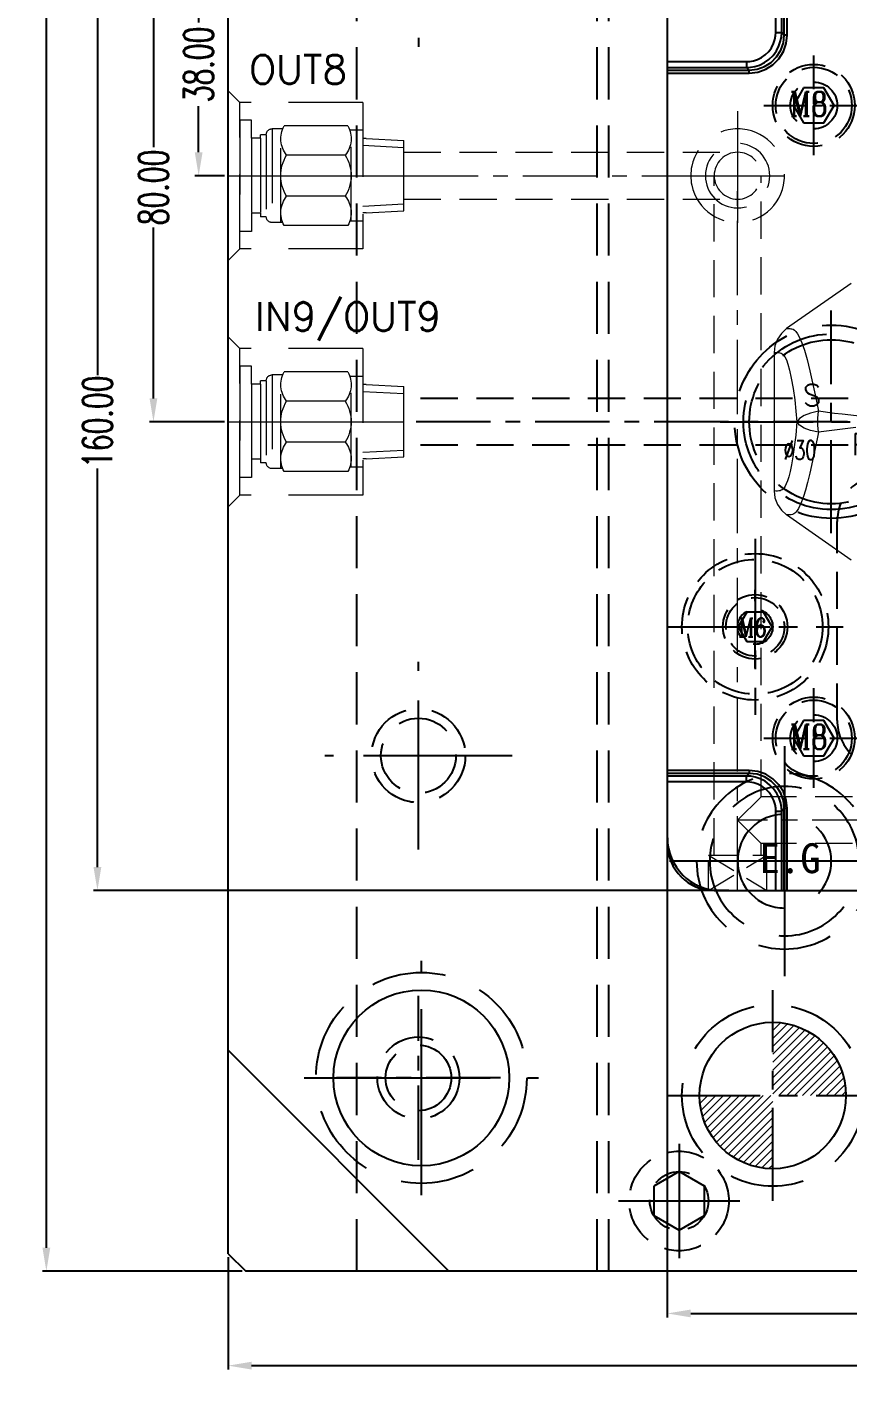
# Model space of a CAD drawing. Header units: inches. Extents: x 157915 to 159347, y -49911 to -48898.
# Drawn here: x 158448.8 to 158589, y -49421.3 to -49189.5 of the extents above; entities that cross this region are included whole.
import ezdxf
from ezdxf.enums import TextEntityAlignment as Align

# ---------------------------------------------------------------- set-up
doc = ezdxf.new("R2010")
doc.units = ezdxf.units.IN
doc.header["$LTSCALE"] = 2
doc.header["$MEASUREMENT"] = 0
doc.header["$PDMODE"] = 3
doc.header["$PDSIZE"] = 0.3125
for name, pattern in [('CENTER', [50.8, 31.75, -6.35, 6.35, -6.35]), ('CENTER2', [1.125, 0.75, -0.125, 0.125, -0.125]), ('DASHED2', [0.375, 0.25, -0.125]), ('HIDDEN', [9.525, 6.35, -3.175]), ('HIDDEN2', [4.7625, 3.175, -1.5875])]:
    doc.linetypes.add(name, pattern=pattern)
doc.layers.get('0').update_dxf_attribs({"linetype": 'CONTINUOUS'})
doc.layers.get('Defpoints').update_dxf_attribs({"linetype": 'CONTINUOUS'})
for name, color, linetype in [('5', 5, 'CONTINUOUS'), ('CAV-COR', 1, 'CONTINUOUS'), ('cen', 1, 'CENTER'), ('COOL', 171, 'CONTINUOUS'), ('GE', 214, 'CONTINUOUS'), ('hidden', 4, 'HIDDEN'), ('m', 144, 'HIDDEN2'), ('SCREW', 52, 'HIDDEN'), ('SP', 3, 'CONTINUOUS'), ('wr1', 97, 'DASHED2'), ('WT', 4, 'CONTINUOUS'), ('壓塊', 157, 'CONTINUOUS'), ('文字', 1, 'CONTINUOUS')]:
    doc.layers.add(name, color=color, linetype=linetype)
for name, color, linetype, lineweight in [('dim', 3, 'CONTINUOUS', 15), ('HA', 4, 'CONTINUOUS', 15), ('PRODUCT', 1, 'CONTINUOUS', 15), ('WR', 122, 'HIDDEN', 18), ('枕位', 135, 'CONTINUOUS', 15)]:
    doc.layers.add(name, color=color, linetype=linetype, lineweight=lineweight)
doc.styles.add('ROMANC', font='romanc', dxfattribs={"width": 0.6, "height": 1})
doc.styles.add('ROMANS', font='ROMANS.shx', dxfattribs={"height": 5, "bigfont": 'chineset.shx'})
doc.styles.get("Standard").update_dxf_attribs({"font": 'txt.shx', "width": 0.67})
doc.dimstyles.new('2.00', dxfattribs={"dimtxt": 5, "dimasz": 4, "dimexe": 0.666, "dimexo": 0.626, "dimgap": 1, "dimtad": 0, "dimzin": 0, "dimdsep": 46, "dimtxsty": 'Standard', "dimcen": 0.09, "dimclrd": 3, "dimclre": 3, "dimclrt": 7, "dimazin": 0, "dimtfac": 1, "dimtofl": 0, "dimtmove": 0, "dimatfit": 0, "dimfxl": 0, "dimtolj": 1, "dimtzin": 0, "dimarcsym": 0})

# ---------------------------------------------------------------- blocks, each defined once
blk = doc.blocks.new('10')
at = {"layer": 'cen', "ltscale": 0.6}
for p, q in [((0, 9.76), (0, -9.76)), ((-10.35, 0), (10.35, 0))]:
    blk.add_line(p, q, dxfattribs=at)
at = {"layer": 'm'}
blk.add_lwpolyline([(0, 5), (-4.33, 2.5), (-4.33, -2.5), (0, -5), (4.33, -2.5), (4.33, 2.5)], close=True, dxfattribs=at)
for radius in [8.5, 5]:
    blk.add_circle((0, 0), radius, dxfattribs=at)
blk = doc.blocks.new('*D35361')
at = {"layer": 'Defpoints', "color": 0}
for p in [(158483.16, -49398.87), (158833.16, -49398.87), (158833.16, -49417.98)]:
    blk.add_point(p, dxfattribs=at)
at = {"layer": 'dim', "color": 3, "linetype": 'ByBlock', "lineweight": -2}
for p, q in [((158483.16, -49399.49), (158483.16, -49418.64)), ((158833.16, -49399.49), (158833.16, -49418.64)), ((158487.16, -49417.98), (158649.63, -49417.98)), ((158829.16, -49417.98), (158666.7, -49417.98))]:
    blk.add_line(p, q, dxfattribs=at)
at = {"layer": 'dim', "color": 3, "linetype": 'ByBlock'}
for points in [[(158487.16, -49417.31), (158487.16, -49418.64), (158483.16, -49417.98)], [(158829.16, -49418.64), (158829.16, -49417.31), (158833.16, -49417.98)]]:
    blk.add_solid(points, dxfattribs=at)
at = {"layer": 'dim', "color": 7, "linetype": 'ByBlock', "insert": (158658.16, -49417.98), "char_height": 5, "attachment_point": 5}
blk.add_mtext('\\A1;350.00', dxfattribs=at)
blk = doc.blocks.new('*D35362')
at = {"layer": 'Defpoints', "color": 0}
for p in [(158452.13, -48951.87), (158486.16, -48951.87), (158486.16, -49401.87)]:
    blk.add_point(p, dxfattribs=at)
at = {"layer": 'dim', "color": 3, "linetype": 'ByBlock', "lineweight": -2}
for p, q in [((158485.54, -48951.87), (158451.46, -48951.87)), ((158452.13, -48955.87), (158452.13, -49168.33)), ((158452.13, -49397.87), (158452.13, -49185.41)), ((158485.54, -49401.87), (158451.46, -49401.87))]:
    blk.add_line(p, q, dxfattribs=at)
at = {"layer": 'dim', "color": 3, "linetype": 'ByBlock'}
for points in [[(158452.79, -48955.87), (158451.46, -48955.87), (158452.13, -48951.87)], [(158451.46, -49397.87), (158452.79, -49397.87), (158452.13, -49401.87)]]:
    blk.add_solid(points, dxfattribs=at)
at = {"layer": 'dim', "color": 7, "linetype": 'ByBlock', "insert": (158452.13, -49176.87), "char_height": 5, "attachment_point": 5, "rotation": 90}
blk.add_mtext('\\A1;450.00', dxfattribs=at)
blk = doc.blocks.new('*D35388')
at = {"layer": 'Defpoints', "color": 0}
for p in [(158558.16, -49317.42), (158758.16, -49319.87), (158758.16, -49409.07)]:
    blk.add_point(p, dxfattribs=at)
at = {"layer": 'dim', "color": 3, "linetype": 'ByBlock', "lineweight": -2}
for p, q in [((158558.16, -49318.04), (158558.16, -49409.74)), ((158758.16, -49320.49), (158758.16, -49409.74)), ((158562.16, -49409.07), (158649.9, -49409.07)), ((158754.16, -49409.07), (158666.42, -49409.07))]:
    blk.add_line(p, q, dxfattribs=at)
at = {"layer": 'dim', "color": 3, "linetype": 'ByBlock'}
for points in [[(158562.16, -49408.4), (158562.16, -49409.74), (158558.16, -49409.07)], [(158754.16, -49409.74), (158754.16, -49408.4), (158758.16, -49409.07)]]:
    blk.add_solid(points, dxfattribs=at)
at = {"layer": 'dim', "color": 7, "linetype": 'ByBlock', "insert": (158658.16, -49409.07), "char_height": 5, "attachment_point": 5}
blk.add_mtext('\\A1;200.00', dxfattribs=at)
blk = doc.blocks.new('*D35389')
at = {"layer": 'Defpoints', "color": 0}
for p in [(158460.85, -49176.87), (158483.16, -49176.87), (158569.31, -49336.87)]:
    blk.add_point(p, dxfattribs=at)
at = {"layer": 'dim', "color": 3, "linetype": 'ByBlock', "lineweight": -2}
for p, q in [((158482.54, -49176.87), (158460.18, -49176.87)), ((158460.85, -49180.87), (158460.85, -49248.89)), ((158460.85, -49332.87), (158460.85, -49264.85)), ((158568.68, -49336.87), (158460.18, -49336.87))]:
    blk.add_line(p, q, dxfattribs=at)
at = {"layer": 'dim', "color": 3, "linetype": 'ByBlock'}
for points in [[(158461.51, -49180.87), (158460.18, -49180.87), (158460.85, -49176.87)], [(158460.18, -49332.87), (158461.51, -49332.87), (158460.85, -49336.87)]]:
    blk.add_solid(points, dxfattribs=at)
at = {"layer": 'dim', "color": 7, "linetype": 'ByBlock', "insert": (158460.85, -49256.87), "char_height": 5, "attachment_point": 5, "rotation": 90}
blk.add_mtext('\\A1;160.00', dxfattribs=at)
blk = doc.blocks.new('EG-16')
at = {"linetype": 'CENTER'}
for p, q in [((0, -19.62), (0, 19.62)), ((19.62, 0), (-19.62, 0))]:
    blk.add_line(p, q, dxfattribs=at)
at = {"linetype": 'HIDDEN'}
for radius in [15, 12.75, 8]:
    blk.add_circle((0, 0), radius, dxfattribs=at)
blk = doc.blocks.new('20090521.154736')
at = {"layer": 'GE', "extrusion": (0, 0, -1), "zscale": -1, "rotation": 180}
blk.add_blockref('EG-16', (0, 0), dxfattribs=at)
at = {"layer": '文字', "insert": (-4.24, 3.05), "char_height": 5.1, "width": 28.2246, "attachment_point": 1, "style": 'ROMANS'}
blk.add_mtext('{\\f標楷體|b0|i0|c136|p65;E.G}', dxfattribs=at)
blk = doc.blocks.new('20160804.135220')
at = {"layer": 'SCREW', "linetype": 'CENTER2', "ltscale": 5}
for p, q in [((0, -8.5), (0, 8.5)), ((-8.5, 0), (8.5, 0))]:
    blk.add_line(p, q, dxfattribs=at)
at = {"layer": 'SCREW'}
blk.add_lwpolyline([(-1.73, 3), (-3.46, 0), (-1.73, -3), (1.73, -3), (3.46, 0), (1.73, 3)], close=True, dxfattribs=at)
at = {"layer": 'SCREW', "ltscale": 0.5}
for radius in [7, 6.5, 4]:
    blk.add_circle((0, 0), radius, dxfattribs=at)
at = {"layer": 'dim', "style": 'ROMANC', "width": 0.8}
blk.add_text('M8', height=4.186, dxfattribs=at).set_placement((-4.07, -1.86))
blk = doc.blocks.new('20151030.171830')
at = {"color": 8, "linetype": 'HIDDEN'}
blk.add_circle((0, 0), 21.5, dxfattribs=at)
at = {"layer": 'SP', "linetype": 'CENTER', "ltscale": 0.25}
for p, q in [((0, -24), (0, 24)), ((-24, 0), (24, 0))]:
    blk.add_line(p, q, dxfattribs=at)
at = {"layer": 'SP', "linetype": 'HIDDEN'}
for radius in [20, 19]:
    blk.add_circle((0, 0), radius, dxfattribs=at)
at = {"layer": 'dim', "insert": (-5.29, -6.05), "char_height": 4.063, "attachment_point": 5}
blk.add_mtext('Ø40', dxfattribs=at)
at = {"layer": 'SP'}
for s, p in [('S', (-6.08, 3.36)), ('P', (4.33, -7.12))]:
    blk.add_text(s, height=4.58, dxfattribs=at).set_placement(p)
blk = doc.blocks.new('20160825.182511')
at = {"color": 8, "linetype": 'HIDDEN'}
blk.add_circle((0, 0), 16.5, dxfattribs=at)
at = {"layer": 'SP', "linetype": 'CENTER', "ltscale": 0.25}
for p, q in [((0, -19), (0, 19)), ((-19, 0), (19, 0))]:
    blk.add_line(p, q, dxfattribs=at)
at = {"layer": 'SP', "linetype": 'HIDDEN'}
for radius in [15, 14]:
    blk.add_circle((0, 0), radius, dxfattribs=at)
at = {"layer": 'dim', "insert": (-5.37, -4.84), "char_height": 3.251, "attachment_point": 5}
blk.add_mtext('Ø30', dxfattribs=at)
at = {"layer": 'SP'}
for s, p in [('S', (-4.86, 2.69)), ('P', (3.47, -5.7))]:
    blk.add_text(s, height=3.67, dxfattribs=at).set_placement(p)
blk = doc.blocks.new('20130710.090407')
at = {"layer": 'SCREW', "linetype": 'CENTER', "ltscale": 0.15}
for p, q in [((0, -7.04), (0, 7.04)), ((-7, 0), (7, 0))]:
    blk.add_line(p, q, dxfattribs=at)
at = {"layer": 'SCREW', "linetype": 'HIDDEN', "ltscale": 0.4}
blk.add_lwpolyline([(-1.44, 2.5), (-2.89, 0), (-1.44, -2.5), (1.44, -2.5), (2.89, 0), (1.44, 2.5)], close=True, dxfattribs=at)
for radius in [5.5, 5, 3]:
    blk.add_circle((0, 0), radius, dxfattribs=at)
at = {"layer": 'dim', "style": 'ROMANC', "width": 0.8}
blk.add_text('M6', height=3.172, dxfattribs=at).set_placement((-2.88, -1.7))
blk = doc.blocks.new('20130710.090411')
at = {"layer": 'SP', "color": 145, "linetype": 'CENTER', "ltscale": 0.25}
for p, q in [((0, 15), (0, -15)), ((-15, 0), (15, 0))]:
    blk.add_line(p, q, dxfattribs=at)
at = {"layer": 'SP', "color": 145, "linetype": 'HIDDEN', "ltscale": 0.5}
for radius in [12.5, 11.5]:
    blk.add_circle((0, 0), radius, dxfattribs=at)
at = {"layer": 'SCREW'}
blk.add_blockref('20130710.090407', (0, 0), dxfattribs=at)
blk = doc.blocks.new('*D37224')
at = {"layer": 'Defpoints', "color": 0}
for p in [(158483.16, -49176.87), (158478.13, -49214.87), (158483.16, -49214.87)]:
    blk.add_point(p, dxfattribs=at)
at = {"layer": 'dim', "color": 3, "linetype": 'ByBlock', "lineweight": -2}
for p, q in [((158482.54, -49176.87), (158477.47, -49176.87)), ((158478.13, -49180.87), (158478.13, -49188.73)), ((158478.13, -49210.87), (158478.13, -49203.01)), ((158482.54, -49214.87), (158477.47, -49214.87))]:
    blk.add_line(p, q, dxfattribs=at)
at = {"layer": 'dim', "color": 3, "linetype": 'ByBlock'}
for points in [[(158478.8, -49180.87), (158477.47, -49180.87), (158478.13, -49176.87)], [(158477.47, -49210.87), (158478.8, -49210.87), (158478.13, -49214.87)]]:
    blk.add_solid(points, dxfattribs=at)
at = {"layer": 'dim', "color": 7, "linetype": 'ByBlock', "insert": (158478.13, -49195.87), "char_height": 5, "attachment_point": 5, "rotation": 90}
blk.add_mtext('\\A1;38.00', dxfattribs=at)
blk = doc.blocks.new('*D37225')
at = {"layer": 'Defpoints', "color": 0}
for p in [(158483.16, -49176.87), (158470.41, -49256.87), (158483.16, -49256.87)]:
    blk.add_point(p, dxfattribs=at)
at = {"layer": 'dim', "color": 3, "linetype": 'ByBlock', "lineweight": -2}
for p, q in [((158482.54, -49176.87), (158469.75, -49176.87)), ((158470.41, -49180.87), (158470.41, -49210.01)), ((158470.41, -49252.87), (158470.41, -49223.73)), ((158482.54, -49256.87), (158469.75, -49256.87))]:
    blk.add_line(p, q, dxfattribs=at)
at = {"layer": 'dim', "color": 3, "linetype": 'ByBlock'}
for points in [[(158471.08, -49180.87), (158469.75, -49180.87), (158470.41, -49176.87)], [(158469.75, -49252.87), (158471.08, -49252.87), (158470.41, -49256.87)]]:
    blk.add_solid(points, dxfattribs=at)
at = {"layer": 'dim', "color": 7, "linetype": 'ByBlock', "insert": (158470.41, -49216.87), "char_height": 5, "attachment_point": 5, "rotation": 90}
blk.add_mtext('\\A1;80.00', dxfattribs=at)
blk = doc.blocks.new('20160525.184840')
at = {"layer": 'WR', "linetype": 'CENTER', "ltscale": 0.3}
for p, q in [((0, -11), (0, 11)), ((11, 0), (-11, 0))]:
    blk.add_line(p, q, dxfattribs=at)
at = {"layer": 'WR', "linetype": 'HIDDEN', "ltscale": 0.8}
for radius in [8, 5.5, 4]:
    blk.add_circle((0, 0), radius, dxfattribs=at)
blk = doc.blocks.new('20150129.111502')
at = {"layer": '5', "color": 122, "linetype": 'HIDDEN', "lineweight": 0}
for p, q in [((0, 14.5), (0, -14.5)), ((2, 12.5), (0, 14.5)), ((2, 12.5), (2, -12.5)), ((23, 12.5), (2, 12.5)), ((23, -12.5), (23, 12.5)), ((2, -9.5), (2, 9.5)), ((4.01, 9.5), (2, 9.5)), ((4.01, 6.4), (4.01, 9.5)), ((5.51, 6.4), (5.51, 7)), ((6.51, 7), (5.51, 7)), ((5.51, 6.4), (5.51, 7)), ((6.51, -7), (6.51, 7)), ((7.51, -8), (7.51, 8)), ((9.33, 8), (7.51, 8)), ((9, 8), (9, -8)), ((20.43, 8.5), (9.57, 8.5)), ((23, 7.75), (20.77, 7.75)), ((21, 7.75), (21, -7.75)), ((4.01, -6.4), (4.01, 6.4)), ((5.51, 6.4), (4.01, 6.4)), ((5.51, -6.4), (5.51, 6.4)), ((23.56, 6.35), (23, 6.35)), ((23, 5.19), (30, 4.82)), ((23.56, 6.35), (30, 6.01)), ((30, 6.01), (30, -6.01)), ((20.01, 3.5), (9.99, 3.5)), ((20.01, -3.5), (9.99, -3.5)), ((5.51, -6.4), (4.01, -6.4)), ((4.01, -6.4), (4.01, -9.5)), ((5.51, -6.4), (5.51, -7)), ((5.51, -6.4), (5.51, -7)), ((23, -5.19), (30, -4.82)), ((23.56, -6.35), (23, -6.35)), ((23.56, -6.35), (30, -6.01)), ((6.51, -7), (5.51, -7)), ((9.33, -8), (7.51, -8)), ((20.43, -8.5), (9.57, -8.5)), ((23, -7.75), (20.77, -7.75)), ((4.01, -9.5), (2, -9.5)), ((2, -12.5), (0, -14.5)), ((23, -12.5), (2, -12.5))]:
    blk.add_line(p, q, dxfattribs=at)
at = {"layer": '5', "color": 122, "linetype": 'CENTER', "lineweight": 0, "ltscale": 0.5}
blk.add_line((0, 0), (30, 0), dxfattribs=at)
at = {"layer": '5', "color": 122, "linetype": 'HIDDEN', "lineweight": 0}
for centre, radius, start, end in [((7.51, 7), 1, 90, 180), ((13.47, 6.32), 4.47, 150.752, 219.0183), ((16.53, 6.32), 4.47, 320.9817, 29.248), ((15.66, 0), 6.66, 148.3016, 211.6984), ((14.34, 0), 6.66, 328.3016, 31.6984), ((13.47, -6.32), 4.47, 140.9817, 209.248), ((16.53, -6.32), 4.47, 330.752, 39.0183), ((7.51, -7), 1, 180, 270)]:
    blk.add_arc(centre, radius, start, end, dxfattribs=at)

msp = doc.modelspace()

# ---------------------------------------------------------------- hatches: boundary and pattern name
at = {"layer": 'HA'}
h = msp.add_hatch(dxfattribs=at)
h.set_pattern_fill('ANSI31', color=256, scale=0.3, style=0)
h.set_pattern_definition([(45, (158362.2306, -49435.972), (-0.6735192, 0.6735192), [])])
h.paths.add_polyline_path([(158576.163, -49371.868), (158563.663, -49371.868, 0.4142136), (158576.163, -49384.368)])
h.paths.add_polyline_path([(158576.163, -49359.368), (158576.163, -49371.868), (158588.663, -49371.868, 0.4142136)])
h.paths.add_polyline_path([(158740.163, -49371.868), (158727.663, -49371.868, 0.4142136), (158740.163, -49384.368)])
h.paths.add_polyline_path([(158740.163, -49359.368), (158740.163, -49371.868), (158752.663, -49371.868, 0.4142136)])

# ---------------------------------------------------------------- linework, layer by layer
at = {"color": 8, "linetype": 'HIDDEN', "ltscale": 0.7}
for p, q in [((158505.163, -49401.868), (158505.163, -48951.868)), ((158546.163, -49401.868), (158546.163, -48951.868)), ((158548.163, -49401.868), (158548.163, -48951.868))]:
    msp.add_line(p, q, dxfattribs=at)
for p, q in [((158483.163, -49398.868), (158483.163, -48954.868)), ((158520.879, -49401.868), (158483.163, -49364.152)), ((158483.163, -49398.868), (158486.163, -49401.868)), ((158830.163, -49401.868), (158486.163, -49401.868))]:
    msp.add_line(p, q)
at = {"color": 8, "linetype": 'CENTER', "ltscale": 0.4}
for p, q in [((158515.663, -49160.868), (158515.663, -49192.868)), ((158515.663, -49329.868), (158515.663, -49297.868)), ((158531.663, -49313.868), (158499.663, -49313.868))]:
    msp.add_line(p, q, dxfattribs=at)
at = {"color": 8, "linetype": 'CENTER', "ltscale": 0.2}
for p, q in [((158515.663, -49382.868), (158515.663, -49354.868)), ((158529.663, -49368.868), (158501.663, -49368.868))]:
    msp.add_line(p, q, dxfattribs=at)
at = {"color": 8, "linetype": 'HIDDEN', "ltscale": 0.7}
for centre, radius in [((158515.663, -49313.868), 8), ((158515.663, -49313.868), 6.4), ((158515.663, -49368.868), 7), ((158515.663, -49368.868), 5.6)]:
    msp.add_circle(centre, radius, dxfattribs=at)
for centre, radius in [((158516.163, -49368.868), 15), ((158576.163, -49371.868), 12.5)]:
    msp.add_circle(centre, radius)
at = {"layer": 'CAV-COR', "linetype": 'ByBlock'}
for p, q in [((158558.163, -49328.868), (158558.163, -49176.868)), ((158576.69, -49190.402), (158576.69, -49176.868)), ((158577.689, -49190.402), (158577.689, -49176.868)), ((158578.138, -49190.851), (158578.138, -49176.868)), ((158578.638, -49190.851), (158578.638, -49176.868)), ((158576.69, -49190.402), (158577.689, -49190.402)), ((158578.138, -49190.851), (158577.689, -49190.402)), ((158578.638, -49190.851), (158578.138, -49190.851)), ((158558.163, -49195.395), (158571.697, -49195.395)), ((158558.163, -49196.394), (158571.697, -49196.394)), ((158558.163, -49196.843), (158572.146, -49196.843)), ((158558.163, -49197.342), (158572.146, -49197.342)), ((158571.697, -49195.395), (158571.697, -49196.394)), ((158572.146, -49196.843), (158571.697, -49196.394)), ((158572.146, -49197.342), (158572.146, -49196.843)), ((158572.146, -49316.394), (158558.163, -49316.394)), ((158572.146, -49316.893), (158558.163, -49316.893)), ((158571.697, -49317.342), (158558.163, -49317.342)), ((158572.146, -49316.893), (158571.697, -49317.342)), ((158571.697, -49318.341), (158571.697, -49317.342)), ((158572.146, -49316.394), (158572.146, -49316.893)), ((158571.697, -49318.341), (158558.163, -49318.341)), ((158576.69, -49336.868), (158576.69, -49323.334)), ((158576.69, -49323.334), (158577.689, -49323.334)), ((158578.138, -49322.885), (158577.689, -49323.334)), ((158577.689, -49336.868), (158577.689, -49323.334)), ((158578.138, -49336.868), (158578.138, -49322.885)), ((158578.638, -49322.885), (158578.138, -49322.885)), ((158578.638, -49336.868), (158578.638, -49322.885)), ((158566.163, -49336.868), (158750.163, -49336.868))]:
    msp.add_line(p, q, dxfattribs=at)
for points in [[(158571.697, -49196.394), (158572.336, -49196.359), (158573.084, -49196.231), (158573.897, -49195.975), (158574.725, -49195.572), (158575.515, -49195.02), (158576.217, -49194.334), (158576.795, -49193.549), (158577.226, -49192.71), (158577.505, -49191.872), (158577.648, -49191.096), (158577.689, -49190.402)], [(158571.697, -49195.395), (158572.23, -49195.367), (158572.853, -49195.26), (158573.531, -49195.047), (158574.221, -49194.711), (158574.879, -49194.251), (158575.465, -49193.68), (158575.946, -49193.026), (158576.305, -49192.326), (158576.538, -49191.627), (158576.656, -49190.981), (158576.69, -49190.402)], [(158572.146, -49196.843), (158573.49, -49196.691), (158574.758, -49196.246), (158575.889, -49195.534), (158576.83, -49194.592), (158577.541, -49193.462), (158577.987, -49192.194), (158578.138, -49190.851)], [(158572.146, -49197.342), (158573.596, -49197.179), (158574.972, -49196.696), (158576.199, -49195.923), (158577.221, -49194.901), (158577.992, -49193.675), (158578.474, -49192.3), (158578.638, -49190.851)], [(158577.689, -49323.334), (158577.654, -49322.695), (158577.526, -49321.947), (158577.27, -49321.134), (158576.867, -49320.306), (158576.315, -49319.517), (158575.629, -49318.814), (158574.844, -49318.236), (158574.005, -49317.805), (158573.167, -49317.526), (158572.391, -49317.383), (158571.697, -49317.342)], [(158578.638, -49322.885), (158578.474, -49321.435), (158577.991, -49320.059), (158577.219, -49318.832), (158576.196, -49317.81), (158574.97, -49317.039), (158573.595, -49316.557), (158572.146, -49316.394)], [(158578.138, -49322.885), (158577.986, -49321.541), (158577.541, -49320.273), (158576.829, -49319.142), (158575.887, -49318.201), (158574.757, -49317.49), (158573.489, -49317.045), (158572.146, -49316.893)], [(158576.69, -49323.334), (158576.662, -49322.801), (158576.555, -49322.178), (158576.342, -49321.5), (158576.006, -49320.81), (158575.546, -49320.152), (158574.975, -49319.567), (158574.321, -49319.085), (158573.621, -49318.726), (158572.923, -49318.493), (158572.276, -49318.375), (158571.697, -49318.341)]]:
    msp.add_lwpolyline(points, dxfattribs=at)
for centre, radius in [((158567.163, -49327.868), 9), ((158566.163, -49328.868), 8)]:
    msp.add_arc(centre, radius, 180, 270, dxfattribs=at)
at = {"layer": 'cen', "ltscale": 0.5}
for p, q in [((158516.163, -49388.868), (158516.163, -49348.868)), ((158496.163, -49368.868), (158536.163, -49368.868))]:
    msp.add_line(p, q, dxfattribs=at)
at = {"layer": 'cen', "ltscale": 0.25}
for p, q in [((158576.163, -49389.868), (158576.163, -49353.868)), ((158558.163, -49371.868), (158594.163, -49371.868))]:
    msp.add_line(p, q, dxfattribs=at)
at = {"layer": 'hidden'}
for centre, radius in [((158516.163, -49368.868), 18), ((158576.163, -49371.868), 15.5)]:
    msp.add_circle(centre, radius, dxfattribs=at)
at = {"layer": 'WR', "linetype": 'HIDDEN', "ltscale": 0.5}
for p, q in [((158513.163, -49210.868), (158570.163, -49210.868)), ((158566.163, -49330.868), (158566.163, -49214.868)), ((158574.163, -49320.868), (158574.163, -49214.868)), ((158513.163, -49218.868), (158570.163, -49218.868)), ((158742.163, -49320.868), (158574.163, -49320.868)), ((158742.163, -49328.868), (158574.163, -49328.868)), ((158574.163, -49330.868), (158574.163, -49328.868))]:
    msp.add_line(p, q, dxfattribs=at)
at = {"layer": 'WR', "linetype": 'CENTER', "ltscale": 0.2}
for p, q in [((158513.163, -49214.868), (158570.163, -49214.868)), ((158570.163, -49336.868), (158570.163, -49214.868)), ((158758.163, -49324.868), (158570.163, -49324.868))]:
    msp.add_line(p, q, dxfattribs=at)
at = {"layer": 'WR', "linetype": 'ByBlock'}
for p, q in [((158570.163, -49324.868), (158574.163, -49320.868)), ((158574.163, -49328.868), (158570.163, -49324.868))]:
    msp.add_line(p, q, dxfattribs=at)
at = {"layer": 'WR', "linetype": 'HIDDEN', "ltscale": 0.4}
for p, q in [((158565.163, -49330.868), (158575.163, -49330.868)), ((158565.163, -49330.868), (158575.163, -49336.868)), ((158565.163, -49336.868), (158575.163, -49330.868)), ((158565.163, -49336.868), (158565.163, -49330.868)), ((158575.163, -49336.868), (158575.163, -49330.868)), ((158565.163, -49336.868), (158575.163, -49336.868))]:
    msp.add_line(p, q, dxfattribs=at)
at = {"layer": 'wr1', "linetype": 'HIDDEN', "ltscale": 0.5}
for p, q in [((158627.163, -49252.868), (158513.163, -49252.868)), ((158627.163, -49260.868), (158513.163, -49260.868))]:
    msp.add_line(p, q, dxfattribs=at)
at = {"layer": 'wr1', "linetype": 'CENTER', "ltscale": 0.2}
msp.add_line((158629.566, -49256.868), (158513.163, -49256.868), dxfattribs=at)
at = {"layer": '壓塊', "color": 67, "linetype": 'HIDDEN', "ltscale": 0.5}
msp.add_lwpolyline([(158595.163, -49265.868), (158629.163, -49265.868, -0.4142136), (158637.163, -49273.868), (158637.163, -49307.868, -0.4142136), (158629.163, -49315.868), (158595.163, -49315.868, -0.4142136), (158587.163, -49307.868), (158587.163, -49273.868, -0.4142136)], format="xyb", close=True, dxfattribs=at)
at = {"layer": '枕位', "linetype": 'ByBlock'}
for p, q in [((158589.553, -49233.259), (158578.535, -49240.973)), ((158576.393, -49245.059), (158576.393, -49268.677)), ((158583.501, -49252.804), (158583.956, -49255.082)), ((158586.722, -49255.432), (158583.956, -49255.082)), ((158590.371, -49257.866), (158586.722, -49258.304)), ((158586.722, -49258.304), (158583.955, -49258.654)), ((158589.553, -49280.477), (158578.535, -49272.763))]:
    msp.add_line(p, q, dxfattribs=at)
for points in [[(158578.535, -49240.973), (158577.638, -49241.776), (158576.96, -49242.762), (158576.534, -49243.888), (158576.393, -49245.059)], [(158578.535, -49240.973), (158578.652, -49240.966), (158578.781, -49240.961), (158578.922, -49240.961), (158579.077, -49240.969), (158579.246, -49240.988), (158579.432, -49241.023), (158579.635, -49241.089), (158579.861, -49241.215), (158580.118, -49241.454), (158580.415, -49241.856), (158580.757, -49242.48), (158581.148, -49243.384), (158581.582, -49244.62), (158582.049, -49246.223), (158582.516, -49248.189), (158583.501, -49252.804)], [(158576.393, -49245.059), (158576.501, -49245.05), (158576.618, -49245.042), (158576.747, -49245.037), (158576.887, -49245.036), (158577.04, -49245.043), (158577.207, -49245.06), (158577.388, -49245.092), (158577.582, -49245.151), (158577.788, -49245.26), (158578.007, -49245.459), (158578.242, -49245.792), (158578.494, -49246.307), (158578.761, -49247.054), (158579.04, -49248.084), (158579.329, -49249.447), (158579.625, -49251.164), (158579.907, -49253.117), (158580.127, -49255.05), (158580.282, -49256.866)], [(158583.955, -49255.082), (158582.63, -49255.38), (158581.519, -49255.802), (158580.714, -49256.312), (158580.282, -49256.868)], [(158583.955, -49258.654), (158583.877, -49257.475), (158583.877, -49256.261), (158583.955, -49255.082)], [(158593.356, -49256.218), (158588.007, -49255.589), (158586.722, -49255.432)], [(158580.282, -49256.866), (158580.078, -49259.168), (158579.834, -49261.163), (158579.584, -49262.828), (158579.343, -49264.216), (158579.111, -49265.35), (158578.887, -49266.25), (158578.673, -49266.953), (158578.469, -49267.488), (158578.278, -49267.88), (158578.103, -49268.156), (158577.941, -49268.347), (158577.783, -49268.479), (158577.614, -49268.571), (158577.426, -49268.635), (158577.209, -49268.676), (158576.965, -49268.697), (158576.694, -49268.697), (158576.393, -49268.677)], [(158583.955, -49258.654), (158582.631, -49258.356), (158581.519, -49257.934), (158580.714, -49257.424), (158580.282, -49256.868)], [(158583.955, -49258.654), (158583.389, -49261.448), (158582.49, -49265.665)], [(158582.49, -49265.665), (158582.122, -49267.231), (158581.755, -49268.559), (158581.407, -49269.645), (158581.087, -49270.508), (158580.794, -49271.181), (158580.533, -49271.683), (158580.307, -49272.042), (158580.108, -49272.295), (158579.923, -49272.473), (158579.741, -49272.596), (158579.547, -49272.68), (158579.332, -49272.734), (158579.092, -49272.766), (158578.827, -49272.775), (158578.535, -49272.763)], [(158576.393, -49268.677), (158576.534, -49269.848), (158576.96, -49270.974), (158577.638, -49271.96), (158578.535, -49272.763)]]:
    msp.add_lwpolyline(points, dxfattribs=at)

# ---------------------------------------------------------------- block references
at = {"layer": 'CAV-COR'}
msp.add_blockref('20090521.154736', (158578.163, -49331.868), dxfattribs=at)
at = {"layer": 'dim', "linetype": 'ByBlock'}
msp.add_blockref('20130710.090411', (158573.163, -49291.868), dxfattribs=at)
at = {"layer": 'dim'}
msp.add_blockref('10', (158560.163, -49389.868), dxfattribs=at)
at = {"layer": 'PRODUCT', "linetype": 'Continuous', "ltscale": 0.3, "xscale": -1, "rotation": -90.00000000000001}
msp.add_blockref('20160525.184840', (158570.163, -49214.868), dxfattribs=at)
at = {"layer": 'SCREW', "linetype": 'ByBlock'}
for p in [(158583.163, -49202.868), (158583.163, -49310.868)]:
    msp.add_blockref('20160804.135220', p, dxfattribs=at)
at = {"layer": 'SP', "linetype": 'ByBlock', "ltscale": 0.3}
msp.add_blockref('20151030.171830', (158612.163, -49176.868), dxfattribs=at)
at = {"layer": 'SP', "linetype": 'ByBlock'}
msp.add_blockref('20160825.182511', (158586.163, -49256.868), dxfattribs=at)
at = {"layer": 'WT', "linetype": 'ByBlock', "xscale": -0.9999999999999991, "rotation": -180}
for p in [(158483.163, -49214.868), (158483.163, -49256.868)]:
    msp.add_blockref('20150129.111502', p, dxfattribs=at)

# ---------------------------------------------------------------- texts
at = {"layer": 'COOL', "color": 4}
for s, p in [('OUT8', (158495.107, -49196.723)), ('IN9/OUT9', (158503.641, -49239.264))]:
    msp.add_text(s, height=4.8768, rotation=360, dxfattribs=at).set_placement(p, align=Align.MIDDLE)

# ---------------------------------------------------------------- dimensions: what is measured, and where the dimension line sits
at = {"layer": 'dim', "linetype": 'ByBlock'}
dim = msp.add_linear_dim(base=(158452.127, -48951.868), p1=(158486.163, -49401.868), p2=(158486.163, -48951.868), angle=90, dimstyle='2.00', dxfattribs=at)
dim.commit()
dim.dimension.update_dxf_attribs({"geometry": '*D35362', "text_midpoint": (158452.127, -49176.868), "dimtype": 160})
for base, p1, p2, picture, middle in [((158460.845, -49176.868), (158569.31, -49336.868), (158483.163, -49176.868), '*D35389', (158460.845, -49256.868)), ((158470.415, -49256.868), (158483.163, -49176.868), (158483.163, -49256.868), '*D37225', (158470.415, -49216.868)), ((158478.134, -49214.868), (158483.163, -49176.868), (158483.163, -49214.868), '*D37224', (158478.134, -49195.868))]:
    dim = msp.add_linear_dim(base=base, p1=p1, p2=p2, angle=90, dimstyle='2.00', dxfattribs=at)
    dim.commit()
    dim.dimension.update_dxf_attribs({"geometry": picture, "text_midpoint": middle})
dim = msp.add_linear_dim(base=(158758.163, -49409.071), p1=(158558.163, -49317.417), p2=(158758.163, -49319.868), dimstyle='2.00', dxfattribs=at)
dim.commit()
dim.dimension.update_dxf_attribs({"geometry": '*D35388', "text_midpoint": (158658.163, -49409.071)})
dim = msp.add_linear_dim(base=(158833.163, -49417.977), p1=(158483.163, -49398.868), p2=(158833.163, -49398.868), dimstyle='2.00', dxfattribs=at)
dim.commit()
dim.dimension.update_dxf_attribs({"geometry": '*D35361', "text_midpoint": (158658.163, -49417.977), "dimtype": 160})

doc.saveas('drawing.dxf')
